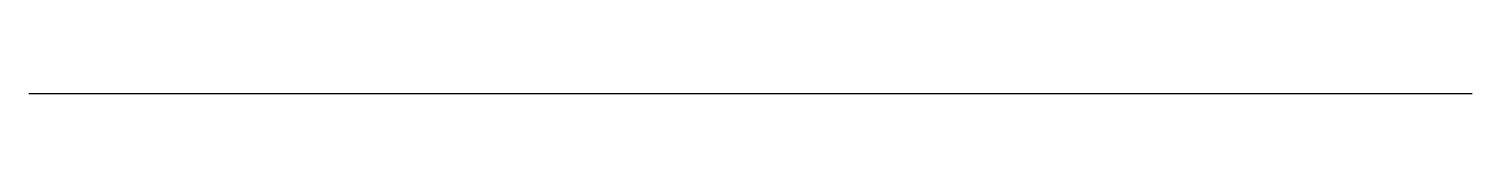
# Model space of a CAD drawing. Header units: kilometres. Extents: x 0 to 1, y 0 to 0.
import ezdxf

# ---------------------------------------------------------------- set-up
doc = ezdxf.new("R2010")
doc.units = ezdxf.units.KM
doc.layers.get('0').update_dxf_attribs({"linetype": 'CONTINUOUS'})

msp = doc.modelspace()

# ---------------------------------------------------------------- linework, layer by layer
msp.add_line((0, 0), (1, 0))

doc.saveas('drawing.dxf')
